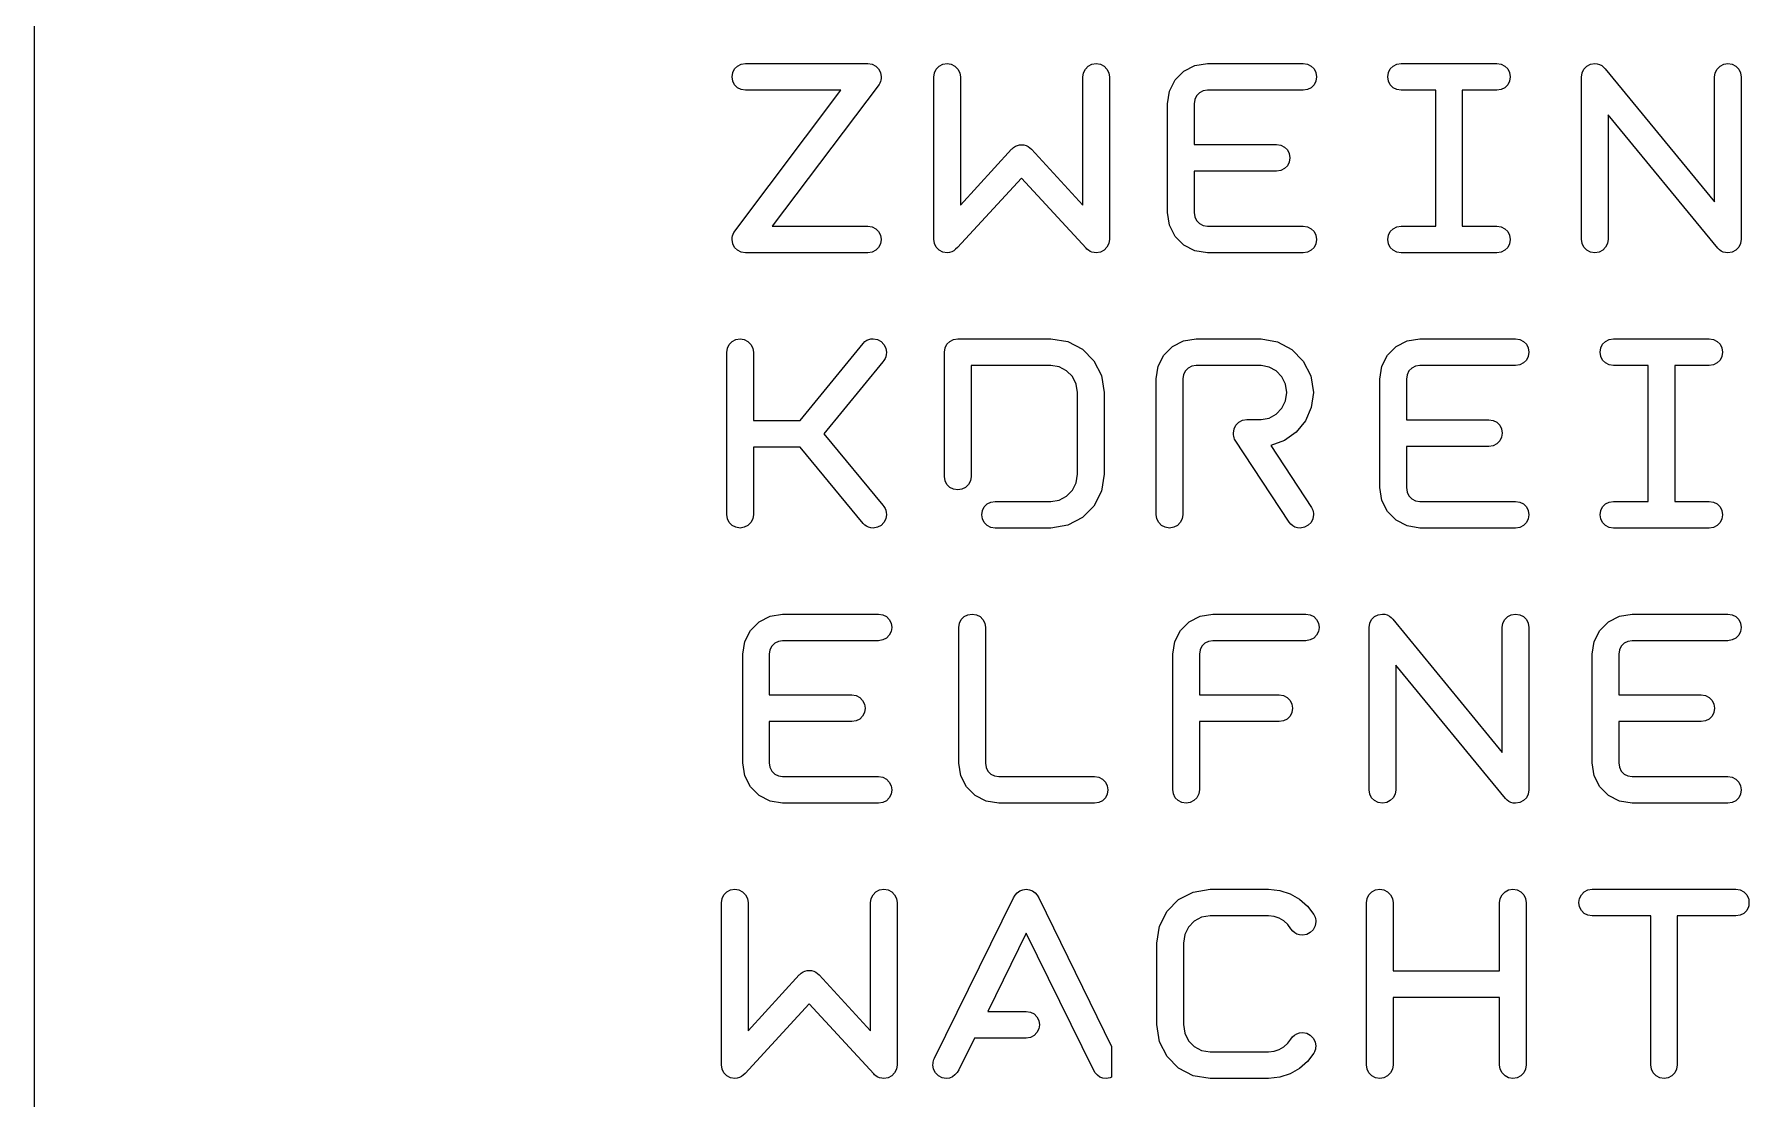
# Model space of a CAD drawing. Header units: metres. Extents: x 0 to 180, y -10 to 180.
# Drawn here: x 0 to 84, y 37.2 to 89.4 of the extents above; entities that cross this region are included whole.
import ezdxf

# ---------------------------------------------------------------- set-up
doc = ezdxf.new("R2010")
doc.units = ezdxf.units.M

msp = doc.modelspace()

# ---------------------------------------------------------------- linework, layer by layer
for p, q in [((0, 165), (0, 15)), ((34.2055, 87.3442), (34.2382, 87.5523)), ((34.2382, 87.5523), (34.3299, 87.7318)), ((34.3299, 87.7318), (34.4705, 87.8725)), ((34.4705, 87.8725), (34.65, 87.9644)), ((34.65, 87.9644), (34.8585, 87.9972)), ((34.8585, 87.9972), (40.8644, 87.9972)), ((40.8644, 87.9972), (41.0724, 87.9644)), ((41.0724, 87.9644), (41.2516, 87.8725)), ((41.2516, 87.8725), (41.3921, 87.7318)), ((41.3921, 87.7318), (41.4837, 87.5523)), ((41.4837, 87.5523), (41.5164, 87.3442)), ((44.0934, 87.3332), (44.1262, 87.5452)), ((44.1262, 87.5452), (44.2179, 87.7277)), ((44.2179, 87.7277), (44.3585, 87.8707)), ((44.3585, 87.8707), (44.538, 87.9639)), ((44.538, 87.9639), (44.7464, 87.9972)), ((44.7464, 87.9972), (44.9545, 87.9639)), ((44.9545, 87.9639), (45.134, 87.8707)), ((45.134, 87.8707), (45.2747, 87.7277)), ((45.2747, 87.7277), (45.3666, 87.5452)), ((45.3666, 87.5452), (45.3994, 87.3332)), ((51.4044, 87.3332), (51.4372, 87.5452)), ((51.4372, 87.5452), (51.5289, 87.7277)), ((51.5289, 87.7277), (51.6695, 87.8707)), ((51.6695, 87.8707), (51.849, 87.9639)), ((51.849, 87.9639), (52.0574, 87.9972)), ((52.0574, 87.9972), (52.2655, 87.9639)), ((52.2655, 87.9639), (52.445, 87.8707)), ((52.445, 87.8707), (52.5857, 87.7277)), ((52.5857, 87.7277), (52.6776, 87.5452)), ((52.6776, 87.5452), (52.7104, 87.3332)), ((55.9248, 87.1933), (56.3486, 87.619)), ((56.3486, 87.619), (56.8865, 87.8975)), ((56.8865, 87.8975), (57.5065, 87.9972)), ((57.5065, 87.9972), (62.2064, 87.9972)), ((62.2064, 87.9972), (62.4145, 87.9644)), ((62.4145, 87.9644), (62.594, 87.8725)), ((62.594, 87.8725), (62.7347, 87.7318)), ((62.7347, 87.7318), (62.8266, 87.5523)), ((62.8266, 87.5523), (62.8594, 87.3442)), ((66.3495, 87.3442), (66.3822, 87.5523)), ((66.3822, 87.5523), (66.4739, 87.7318)), ((66.4739, 87.7318), (66.6145, 87.8725)), ((66.6145, 87.8725), (66.794, 87.9644)), ((66.794, 87.9644), (67.0025, 87.9972)), ((67.0025, 87.9972), (71.7024, 87.9972)), ((71.7024, 87.9972), (71.9105, 87.9644)), ((71.9105, 87.9644), (72.09, 87.8725)), ((72.09, 87.8725), (72.2307, 87.7318)), ((72.2307, 87.7318), (72.3226, 87.5523)), ((72.3226, 87.5523), (72.3554, 87.3442)), ((75.8455, 87.3332), (75.8782, 87.5452)), ((75.8782, 87.5452), (75.9699, 87.7277)), ((75.9699, 87.7277), (76.1105, 87.8707)), ((76.1105, 87.8707), (76.29, 87.9639)), ((76.29, 87.9639), (76.4985, 87.9972)), ((76.4985, 87.9972), (76.6204, 87.9849)), ((76.6204, 87.9849), (76.7342, 87.9502)), ((76.7342, 87.9502), (76.8379, 87.8964)), ((76.8379, 87.8964), (76.9297, 87.8266)), ((76.9297, 87.8266), (77.0075, 87.7442)), ((77.0075, 87.7442), (82.3734, 81.2093)), ((82.3734, 87.3332), (82.4062, 87.5452)), ((82.4062, 87.5452), (82.4979, 87.7277)), ((82.4979, 87.7277), (82.6385, 87.8707)), ((82.6385, 87.8707), (82.818, 87.9639)), ((82.818, 87.9639), (83.0264, 87.9972)), ((83.0264, 87.9972), (83.2345, 87.9639)), ((83.2345, 87.9639), (83.414, 87.8707)), ((83.414, 87.8707), (83.5547, 87.7277)), ((83.5547, 87.7277), (83.6466, 87.5452)), ((83.6466, 87.5452), (83.6794, 87.3332)), ((34.2382, 87.1358), (34.2055, 87.3442)), ((34.3299, 86.9563), (34.2382, 87.1358)), ((34.2991, 79.7073), (39.5324, 86.6912)), ((34.4705, 86.8157), (34.3299, 86.9563)), ((34.65, 86.724), (34.4705, 86.8157)), ((34.8585, 86.6912), (34.65, 86.724)), ((39.5324, 86.6912), (34.8585, 86.6912)), ((41.4124, 86.9782), (36.1775, 80.0223)), ((41.4532, 87.0428), (41.4124, 86.9782)), ((41.4827, 87.111), (41.4532, 87.0428)), ((41.5023, 87.1834), (41.4827, 87.111)), ((41.5131, 87.261), (41.5023, 87.1834)), ((41.5164, 87.3442), (41.5131, 87.261)), ((44.0934, 79.3793), (44.0934, 87.3332)), ((45.3994, 87.3332), (45.3994, 81.0503)), ((51.4044, 81.0503), (51.4044, 87.3332)), ((52.7104, 87.3332), (52.7104, 79.3793)), ((55.5475, 86.0252), (55.6471, 86.6516)), ((55.6471, 86.6516), (55.9248, 87.1933)), ((57.298, 86.6578), (57.1185, 86.5642)), ((57.5065, 86.6912), (57.298, 86.6578)), ((62.2064, 86.6912), (57.5065, 86.6912)), ((62.4145, 86.724), (62.2064, 86.6912)), ((62.594, 86.8157), (62.4145, 86.724)), ((62.7347, 86.9563), (62.594, 86.8157)), ((62.8266, 87.1358), (62.7347, 86.9563)), ((62.8594, 87.3442), (62.8266, 87.1358)), ((66.3822, 87.1358), (66.3495, 87.3442)), ((66.4739, 86.9563), (66.3822, 87.1358)), ((66.6145, 86.8157), (66.4739, 86.9563)), ((66.794, 86.724), (66.6145, 86.8157)), ((67.0025, 86.6912), (66.794, 86.724)), ((68.6994, 86.6912), (67.0025, 86.6912)), ((68.6994, 80.0223), (68.6994, 86.6912)), ((71.7024, 86.6912), (70.0054, 86.6912)), ((70.0054, 86.6912), (70.0054, 80.0223)), ((71.9105, 86.724), (71.7024, 86.6912)), ((72.09, 86.8157), (71.9105, 86.724)), ((72.2307, 86.9563), (72.09, 86.8157)), ((72.3226, 87.1358), (72.2307, 86.9563)), ((72.3554, 87.3442), (72.3226, 87.1358)), ((75.8455, 79.3793), (75.8455, 87.3332)), ((82.3734, 81.2093), (82.3734, 87.3332)), ((83.6794, 87.3332), (83.6794, 79.3793)), ((55.5475, 80.6973), (55.5475, 86.0252)), ((56.8862, 86.2377), (56.8535, 86.0252)), ((56.8535, 86.0252), (56.8535, 84.0292)), ((56.9779, 86.4208), (56.8862, 86.2377)), ((57.1185, 86.5642), (56.9779, 86.4208)), ((82.5304, 78.9423), (77.1515, 85.4912)), ((77.1515, 85.4912), (77.1515, 79.3793)), ((45.3994, 81.0503), (47.9054, 83.7942)), ((47.9054, 83.7942), (47.9314, 83.8202)), ((47.9314, 83.8202), (48.0082, 83.887)), ((48.0082, 83.887), (48.0954, 83.9421)), ((48.0954, 83.9421), (48.1914, 83.9837)), ((48.1914, 83.9837), (48.294, 84.0101)), ((48.294, 84.0101), (48.4014, 84.0192)), ((48.4014, 84.0192), (48.5157, 84.0085)), ((48.5157, 84.0085), (48.6224, 83.9781)), ((48.6224, 83.9781), (48.7203, 83.9305)), ((48.7203, 83.9305), (48.8081, 83.8683)), ((48.8081, 83.8683), (48.8844, 83.7942)), ((48.8844, 83.7942), (51.4044, 81.0503)), ((56.8535, 84.0292), (60.9004, 84.0292)), ((60.9004, 84.0292), (61.1089, 83.9964)), ((61.1089, 83.9964), (61.2884, 83.9045)), ((61.2884, 83.9045), (61.429, 83.7638)), ((61.429, 83.7638), (61.5207, 83.5843)), ((61.5207, 83.5843), (61.5534, 83.3762)), ((61.5534, 83.3762), (61.5207, 83.1678)), ((48.4014, 82.3753), (45.2554, 78.9683)), ((51.5614, 78.9423), (48.4014, 82.3753)), ((60.9004, 82.7233), (56.8535, 82.7233)), ((56.8535, 82.7233), (56.8535, 80.6973)), ((61.1089, 82.756), (60.9004, 82.7233)), ((61.2884, 82.8477), (61.1089, 82.756)), ((61.429, 82.9883), (61.2884, 82.8477)), ((61.5207, 83.1678), (61.429, 82.9883)), ((55.6471, 80.0666), (55.5475, 80.6973)), ((56.8535, 80.6973), (56.8862, 80.4819)), ((36.1775, 80.0223), (40.8644, 80.0223)), ((40.8644, 80.0223), (41.0724, 79.9895)), ((41.0724, 79.9895), (41.2516, 79.8978)), ((41.2516, 79.8978), (41.3921, 79.7572)), ((55.9248, 79.5225), (55.6471, 80.0666)), ((56.8862, 80.4819), (56.9779, 80.2964)), ((56.9779, 80.2964), (57.1185, 80.151)), ((57.1185, 80.151), (57.298, 80.0562)), ((57.298, 80.0562), (57.5065, 80.0223)), ((57.5065, 80.0223), (62.2064, 80.0223)), ((62.2064, 80.0223), (62.4145, 79.9895)), ((62.4145, 79.9895), (62.594, 79.8978)), ((62.594, 79.8978), (62.7347, 79.7572)), ((66.4739, 79.7572), (66.6145, 79.8978)), ((66.6145, 79.8978), (66.794, 79.9895)), ((66.794, 79.9895), (67.0025, 80.0223)), ((67.0025, 80.0223), (68.6994, 80.0223)), ((70.0054, 80.0223), (71.7024, 80.0223)), ((71.7024, 80.0223), (71.9105, 79.9895)), ((71.9105, 79.9895), (72.09, 79.8978)), ((72.09, 79.8978), (72.2307, 79.7572)), ((34.2055, 79.3693), (34.2116, 79.4617)), ((34.2382, 79.1613), (34.2055, 79.3693)), ((34.2116, 79.4617), (34.2296, 79.5497)), ((34.2296, 79.5497), (34.259, 79.632)), ((34.3299, 78.9821), (34.2382, 79.1613)), ((34.259, 79.632), (34.2991, 79.7073)), ((41.3921, 79.7572), (41.4837, 79.5777)), ((41.4837, 79.1613), (41.3921, 78.9821)), ((41.4837, 79.5777), (41.5164, 79.3693)), ((41.5164, 79.3693), (41.4837, 79.1613)), ((44.1262, 79.1679), (44.0934, 79.3793)), ((44.2179, 78.986), (44.1262, 79.1679)), ((52.6776, 79.1679), (52.5857, 78.986)), ((52.7104, 79.3793), (52.6776, 79.1679)), ((56.3486, 79.0957), (55.9248, 79.5225)), ((56.8865, 78.817), (56.3486, 79.0957)), ((62.7347, 79.7572), (62.8266, 79.5777)), ((62.8266, 79.1613), (62.7347, 78.9821)), ((62.8266, 79.5777), (62.8594, 79.3693)), ((62.8594, 79.3693), (62.8266, 79.1613)), ((66.3495, 79.3693), (66.3822, 79.5777)), ((66.3822, 79.1613), (66.3495, 79.3693)), ((66.3822, 79.5777), (66.4739, 79.7572)), ((66.4739, 78.9821), (66.3822, 79.1613)), ((72.2307, 79.7572), (72.3226, 79.5777)), ((72.3226, 79.1613), (72.2307, 78.9821)), ((72.3226, 79.5777), (72.3554, 79.3693)), ((72.3554, 79.3693), (72.3226, 79.1613)), ((75.8782, 79.1679), (75.8455, 79.3793)), ((75.9699, 78.986), (75.8782, 79.1679)), ((77.1187, 79.1679), (77.027, 78.986)), ((77.1515, 79.3793), (77.1187, 79.1679)), ((83.6466, 79.1679), (83.5547, 78.986)), ((83.6794, 79.3793), (83.6466, 79.1679)), ((34.4705, 78.8416), (34.3299, 78.9821)), ((34.65, 78.75), (34.4705, 78.8416)), ((34.8585, 78.7173), (34.65, 78.75)), ((40.8644, 78.7173), (34.8585, 78.7173)), ((41.0724, 78.75), (40.8644, 78.7173)), ((41.2516, 78.8416), (41.0724, 78.75)), ((41.3921, 78.9821), (41.2516, 78.8416)), ((44.3585, 78.8434), (44.2179, 78.986)), ((44.538, 78.7505), (44.3585, 78.8434)), ((44.7464, 78.7173), (44.538, 78.7505)), ((44.8658, 78.7294), (44.7464, 78.7173)), ((44.9744, 78.7639), (44.8658, 78.7294)), ((45.0743, 78.8173), (44.9744, 78.7639)), ((45.1673, 78.8865), (45.0743, 78.8173)), ((45.2554, 78.9683), (45.1673, 78.8865)), ((51.6004, 78.9023), (51.5614, 78.9423)), ((51.6753, 78.8373), (51.6004, 78.9023)), ((51.7591, 78.7857), (51.6753, 78.8373)), ((51.8512, 78.7481), (51.7591, 78.7857)), ((51.9509, 78.7251), (51.8512, 78.7481)), ((52.0574, 78.7173), (51.9509, 78.7251)), ((52.2655, 78.7505), (52.0574, 78.7173)), ((52.445, 78.8434), (52.2655, 78.7505)), ((52.5857, 78.986), (52.445, 78.8434)), ((57.5065, 78.7173), (56.8865, 78.817)), ((62.2064, 78.7173), (57.5065, 78.7173)), ((62.4145, 78.75), (62.2064, 78.7173)), ((62.594, 78.8416), (62.4145, 78.75)), ((62.7347, 78.9821), (62.594, 78.8416)), ((66.6145, 78.8416), (66.4739, 78.9821)), ((66.794, 78.75), (66.6145, 78.8416)), ((67.0025, 78.7173), (66.794, 78.75)), ((71.7024, 78.7173), (67.0025, 78.7173)), ((71.9105, 78.75), (71.7024, 78.7173)), ((72.09, 78.8416), (71.9105, 78.75)), ((72.2307, 78.9821), (72.09, 78.8416)), ((76.1105, 78.8434), (75.9699, 78.986)), ((76.29, 78.7505), (76.1105, 78.8434)), ((76.4985, 78.7173), (76.29, 78.7505)), ((76.7069, 78.7505), (76.4985, 78.7173)), ((76.8864, 78.8434), (76.7069, 78.7505)), ((77.027, 78.986), (76.8864, 78.8434)), ((82.6081, 78.8628), (82.5304, 78.9423)), ((82.6991, 78.8), (82.6081, 78.8628)), ((82.8009, 78.7544), (82.6991, 78.8)), ((82.9108, 78.7266), (82.8009, 78.7544)), ((83.0264, 78.7173), (82.9108, 78.7266)), ((83.2345, 78.7505), (83.0264, 78.7173)), ((83.414, 78.8434), (83.2345, 78.7505)), ((83.5547, 78.986), (83.414, 78.8434)), ((33.9445, 73.8292), (33.9772, 74.0423)), ((33.9772, 74.0423), (34.0689, 74.226)), ((34.0689, 74.226), (34.2095, 74.3698)), ((34.2095, 74.3698), (34.389, 74.4637)), ((34.389, 74.4637), (34.5975, 74.4972)), ((34.5975, 74.4972), (34.8055, 74.4637)), ((34.8055, 74.4637), (34.985, 74.3698)), ((34.985, 74.3698), (35.1257, 74.226)), ((35.1257, 74.226), (35.2176, 74.0423)), ((35.2176, 74.0423), (35.2505, 73.8292)), ((37.5475, 70.4902), (40.6294, 74.2692)), ((40.6294, 74.2692), (40.7171, 74.3598)), ((40.7171, 74.3598), (40.8094, 74.4247)), ((40.8094, 74.4247), (40.9074, 74.4671)), ((40.9074, 74.4671), (41.0123, 74.4902)), ((41.0123, 74.4902), (41.1254, 74.4972)), ((41.1254, 74.4972), (41.3334, 74.4637)), ((41.3334, 74.4637), (41.5126, 74.3698)), ((41.5126, 74.3698), (41.6531, 74.226)), ((41.6531, 74.226), (41.7447, 74.0423)), ((41.7447, 74.0423), (41.7774, 73.8292)), ((44.6154, 73.8442), (44.6482, 74.0523)), ((44.6482, 74.0523), (44.7399, 74.2318)), ((44.7399, 74.2318), (44.8805, 74.3725)), ((44.8805, 74.3725), (45.06, 74.4644)), ((45.06, 74.4644), (45.2684, 74.4972)), ((45.2684, 74.4972), (49.8374, 74.4972)), ((49.8374, 74.4972), (50.6609, 74.3632)), ((50.6609, 74.3632), (51.3776, 73.9896)), ((51.3776, 73.9896), (51.9439, 73.419)), ((55.3768, 73.6937), (55.8004, 74.1192)), ((55.8004, 74.1192), (56.338, 74.3975)), ((56.338, 74.3975), (56.9574, 74.4972)), ((56.9574, 74.4972), (60.1434, 74.4972)), ((60.1434, 74.4972), (60.951, 74.3517)), ((60.951, 74.3517), (61.6533, 73.9745)), ((61.6533, 73.9745), (62.2077, 73.4067)), ((66.3348, 73.6933), (66.7586, 74.119)), ((66.7586, 74.119), (67.2965, 74.3975)), ((67.2965, 74.3975), (67.9165, 74.4972)), ((67.9165, 74.4972), (72.6164, 74.4972)), ((72.6164, 74.4972), (72.8245, 74.4644)), ((72.8245, 74.4644), (73.004, 74.3725)), ((73.004, 74.3725), (73.1447, 74.2318)), ((73.1447, 74.2318), (73.2366, 74.0523)), ((73.2366, 74.0523), (73.2694, 73.8442)), ((76.7595, 73.8442), (76.7922, 74.0523)), ((76.7922, 74.0523), (76.8839, 74.2318)), ((76.8839, 74.2318), (77.0245, 74.3725)), ((77.0245, 74.3725), (77.204, 74.4644)), ((77.204, 74.4644), (77.4125, 74.4972)), ((77.4125, 74.4972), (82.1124, 74.4972)), ((82.1124, 74.4972), (82.3205, 74.4644)), ((82.3205, 74.4644), (82.5, 74.3725)), ((82.5, 74.3725), (82.6407, 74.2318)), ((82.6407, 74.2318), (82.7326, 74.0523)), ((82.7326, 74.0523), (82.7654, 73.8442)), ((33.9445, 65.8783), (33.9445, 73.8292)), ((35.2505, 73.8292), (35.2505, 70.4902)), ((41.5954, 73.3612), (38.7094, 69.8372)), ((41.6543, 73.438), (41.5954, 73.3612)), ((41.7044, 73.524), (41.6543, 73.438)), ((41.7433, 73.6183), (41.7044, 73.524)), ((41.7685, 73.7203), (41.7433, 73.6183)), ((41.7774, 73.8292), (41.7685, 73.7203)), ((44.6154, 67.7493), (44.6154, 73.8442)), ((49.8374, 73.1912), (45.9214, 73.1912)), ((45.9214, 73.1912), (45.9214, 67.7493)), ((50.2493, 73.123), (49.8374, 73.1912)), ((50.6078, 72.9331), (50.2493, 73.123)), ((51.9439, 73.419), (52.3157, 72.694)), ((54.9995, 72.5272), (55.0991, 73.1526)), ((55.0991, 73.1526), (55.3768, 73.6937)), ((56.7495, 73.1579), (56.5703, 73.0647)), ((56.9574, 73.1912), (56.7495, 73.1579)), ((60.1434, 73.1912), (56.9574, 73.1912)), ((60.5395, 73.112), (60.1434, 73.1912)), ((62.2077, 73.4067), (62.5717, 72.6889)), ((65.9575, 72.5252), (66.0571, 73.1516)), ((66.0571, 73.1516), (66.3348, 73.6933)), ((67.708, 73.1578), (67.5285, 73.0642)), ((67.9165, 73.1912), (67.708, 73.1578)), ((72.6164, 73.1912), (67.9165, 73.1912)), ((72.8245, 73.224), (72.6164, 73.1912)), ((73.004, 73.3157), (72.8245, 73.224)), ((73.1447, 73.4563), (73.004, 73.3157)), ((73.2366, 73.6358), (73.1447, 73.4563)), ((73.2694, 73.8442), (73.2366, 73.6358)), ((76.7922, 73.6358), (76.7595, 73.8442)), ((76.8839, 73.4563), (76.7922, 73.6358)), ((77.0245, 73.3157), (76.8839, 73.4563)), ((77.204, 73.224), (77.0245, 73.3157)), ((77.4125, 73.1912), (77.204, 73.224)), ((79.1095, 73.1912), (77.4125, 73.1912)), ((79.1095, 66.5223), (79.1095, 73.1912)), ((82.1124, 73.1912), (80.4154, 73.1912)), ((80.4154, 73.1912), (80.4154, 66.5223)), ((82.3205, 73.224), (82.1124, 73.1912)), ((82.5, 73.3157), (82.3205, 73.224)), ((82.6407, 73.4563), (82.5, 73.3157)), ((82.7326, 73.6358), (82.6407, 73.4563)), ((82.7654, 73.8442), (82.7326, 73.6358)), ((50.8908, 72.6439), (50.6078, 72.9331)), ((51.0766, 72.2778), (50.8908, 72.6439)), ((52.3157, 72.694), (52.4494, 71.8572)), ((54.9995, 65.8813), (54.9995, 72.5272)), ((56.3382, 72.7392), (56.3055, 72.5272)), ((56.3055, 72.5272), (56.3055, 65.8813)), ((56.4298, 72.9217), (56.3382, 72.7392)), ((56.5703, 73.0647), (56.4298, 72.9217)), ((60.8834, 72.919), (60.5395, 73.112)), ((61.1547, 72.6327), (60.8834, 72.919)), ((61.3326, 72.2737), (61.1547, 72.6327)), ((62.5717, 72.6889), (62.7024, 71.8622)), ((65.9575, 67.1973), (65.9575, 72.5252)), ((67.2962, 72.7377), (67.2635, 72.5252)), ((67.2635, 72.5252), (67.2635, 70.5292)), ((67.3879, 72.9208), (67.2962, 72.7377)), ((67.5285, 73.0642), (67.3879, 72.9208)), ((51.1434, 71.8572), (51.0766, 72.2778)), ((51.1434, 67.8563), (51.1434, 71.8572)), ((52.4494, 71.8572), (52.4494, 67.8563)), ((61.1547, 71.0918), (61.3326, 71.4508)), ((61.3964, 71.8622), (61.3326, 72.2737)), ((61.3326, 71.4508), (61.3964, 71.8622)), ((62.7024, 71.8622), (62.5993, 71.1255)), ((60.1434, 70.5332), (60.5395, 70.6125)), ((60.5395, 70.6125), (60.8834, 70.8055)), ((60.8834, 70.8055), (61.1547, 71.0918)), ((62.5993, 71.1255), (62.3101, 70.4666)), ((35.2505, 70.4902), (37.5475, 70.4902)), ((38.7094, 69.8372), (41.5954, 66.3413)), ((58.7854, 69.8682), (58.8182, 70.0806)), ((58.7887, 69.7902), (58.7854, 69.8682)), ((58.7988, 69.7161), (58.7887, 69.7902)), ((58.8182, 70.0806), (58.9099, 70.2635)), ((58.9099, 70.2635), (59.0505, 70.4066)), ((59.0505, 70.4066), (59.23, 70.4999)), ((59.23, 70.4999), (59.4384, 70.5332)), ((59.4384, 70.5332), (60.1434, 70.5332)), ((61.8648, 69.9156), (61.2935, 69.5025)), ((62.3101, 70.4666), (61.8648, 69.9156)), ((67.2635, 70.5292), (71.3104, 70.5292)), ((71.3104, 70.5292), (71.5189, 70.4964)), ((71.5189, 70.4964), (71.6984, 70.4045)), ((71.6984, 70.4045), (71.839, 70.2638)), ((71.839, 70.2638), (71.9307, 70.0843)), ((71.9307, 70.0843), (71.9634, 69.8762)), ((71.9634, 69.8762), (71.9307, 69.6678)), ((37.5475, 69.1853), (35.2505, 69.1853)), ((35.2505, 69.1853), (35.2505, 65.8783)), ((40.6294, 65.4413), (37.5475, 69.1853)), ((58.8165, 69.6466), (58.7988, 69.7161)), ((58.8425, 69.5821), (58.8165, 69.6466)), ((58.8774, 69.5233), (58.8425, 69.5821)), ((61.5144, 65.4963), (58.8774, 69.5233)), ((61.2935, 69.5025), (60.6264, 69.2573)), ((60.6264, 69.2573), (62.6114, 66.2273)), ((71.3104, 69.2233), (67.2635, 69.2233)), ((67.2635, 69.2233), (67.2635, 67.1973)), ((71.5189, 69.256), (71.3104, 69.2233)), ((71.6984, 69.3477), (71.5189, 69.256)), ((71.839, 69.4883), (71.6984, 69.3477)), ((71.9307, 69.6678), (71.839, 69.4883)), ((44.6482, 67.5367), (44.6154, 67.7493)), ((44.7399, 67.3533), (44.6482, 67.5367)), ((44.8805, 67.2096), (44.7399, 67.3533)), ((45.797, 67.3533), (45.6564, 67.2096)), ((45.8887, 67.5367), (45.797, 67.3533)), ((45.9214, 67.7493), (45.8887, 67.5367)), ((50.8908, 67.0696), (51.0766, 67.4357)), ((51.0766, 67.4357), (51.1434, 67.8563)), ((52.4494, 67.8563), (52.3157, 67.0196)), ((45.06, 67.1158), (44.8805, 67.2096)), ((45.2684, 67.0823), (45.06, 67.1158)), ((45.4769, 67.1158), (45.2684, 67.0823)), ((45.6564, 67.2096), (45.4769, 67.1158)), ((46.5679, 66.2572), (46.7085, 66.3978)), ((46.7085, 66.3978), (46.888, 66.4895)), ((46.888, 66.4895), (47.0965, 66.5223)), ((47.0965, 66.5223), (49.8374, 66.5223)), ((49.8374, 66.5223), (50.2493, 66.5905)), ((50.2493, 66.5905), (50.6078, 66.7804)), ((50.6078, 66.7804), (50.8908, 67.0696)), ((52.3157, 67.0196), (51.9439, 66.2949)), ((66.0571, 66.5666), (65.9575, 67.1973)), ((66.3348, 66.0225), (66.0571, 66.5666)), ((67.2635, 67.1973), (67.2962, 66.9819)), ((67.2962, 66.9819), (67.3879, 66.7964)), ((67.3879, 66.7964), (67.5285, 66.651)), ((67.5285, 66.651), (67.708, 66.5562)), ((67.708, 66.5562), (67.9165, 66.5223)), ((67.9165, 66.5223), (72.6164, 66.5223)), ((72.6164, 66.5223), (72.8245, 66.4895)), ((72.8245, 66.4895), (73.004, 66.3978)), ((73.004, 66.3978), (73.1447, 66.2572)), ((76.8839, 66.2572), (77.0245, 66.3978)), ((77.0245, 66.3978), (77.204, 66.4895)), ((77.204, 66.4895), (77.4125, 66.5223)), ((77.4125, 66.5223), (79.1095, 66.5223)), ((80.4154, 66.5223), (82.1124, 66.5223)), ((82.1124, 66.5223), (82.3205, 66.4895)), ((82.3205, 66.4895), (82.5, 66.3978)), ((82.5, 66.3978), (82.6407, 66.2572)), ((33.9772, 65.6671), (33.9445, 65.8783)), ((34.0689, 65.4853), (33.9772, 65.6671)), ((35.2176, 65.6671), (35.1257, 65.4853)), ((35.2505, 65.8783), (35.2176, 65.6671)), ((41.5954, 66.3413), (41.6543, 66.2652)), ((41.7447, 65.6671), (41.6531, 65.4853)), ((41.6543, 66.2652), (41.7044, 66.1802)), ((41.7044, 66.1802), (41.7433, 66.0869)), ((41.7433, 66.0869), (41.7685, 65.986)), ((41.7774, 65.8783), (41.7447, 65.6671)), ((41.7685, 65.986), (41.7774, 65.8783)), ((46.4435, 65.8693), (46.4762, 66.0777)), ((46.4762, 65.6613), (46.4435, 65.8693)), ((46.4762, 66.0777), (46.5679, 66.2572)), ((46.5679, 65.4821), (46.4762, 65.6613)), ((51.3776, 65.7245), (50.6609, 65.3512)), ((51.9439, 66.2949), (51.3776, 65.7245)), ((55.0322, 65.6694), (54.9995, 65.8813)), ((55.1239, 65.4868), (55.0322, 65.6694)), ((56.2726, 65.6694), (56.1807, 65.4868)), ((56.3055, 65.8813), (56.2726, 65.6694)), ((62.6852, 65.6751), (62.594, 65.4955)), ((62.6114, 66.2273), (62.6505, 66.1586)), ((62.6505, 66.1586), (62.6803, 66.0885)), ((62.6803, 66.0885), (62.7011, 66.0176)), ((62.7174, 65.8753), (62.6852, 65.6751)), ((62.7011, 66.0176), (62.7134, 65.9463)), ((62.7134, 65.9463), (62.7174, 65.8753)), ((66.7586, 65.5957), (66.3348, 66.0225)), ((67.2965, 65.317), (66.7586, 65.5957)), ((73.1447, 66.2572), (73.2366, 66.0777)), ((73.2366, 65.6613), (73.1447, 65.4821)), ((73.2366, 66.0777), (73.2694, 65.8693)), ((73.2694, 65.8693), (73.2366, 65.6613)), ((76.7595, 65.8693), (76.7922, 66.0777)), ((76.7922, 65.6613), (76.7595, 65.8693)), ((76.7922, 66.0777), (76.8839, 66.2572)), ((76.8839, 65.4821), (76.7922, 65.6613)), ((82.6407, 66.2572), (82.7326, 66.0777)), ((82.7326, 65.6613), (82.6407, 65.4821)), ((82.7326, 66.0777), (82.7654, 65.8693)), ((82.7654, 65.8693), (82.7326, 65.6613)), ((34.2095, 65.3431), (34.0689, 65.4853)), ((34.389, 65.2504), (34.2095, 65.3431)), ((34.5975, 65.2173), (34.389, 65.2504)), ((34.8055, 65.2504), (34.5975, 65.2173)), ((34.985, 65.3431), (34.8055, 65.2504)), ((35.1257, 65.4853), (34.985, 65.3431)), ((40.7071, 65.3623), (40.6294, 65.4413)), ((40.7981, 65.2998), (40.7071, 65.3623)), ((40.8999, 65.2543), (40.7981, 65.2998)), ((41.0098, 65.2266), (40.8999, 65.2543)), ((41.1254, 65.2173), (41.0098, 65.2266)), ((41.3334, 65.2504), (41.1254, 65.2173)), ((41.5126, 65.3431), (41.3334, 65.2504)), ((41.6531, 65.4853), (41.5126, 65.3431)), ((46.7085, 65.3416), (46.5679, 65.4821)), ((46.888, 65.25), (46.7085, 65.3416)), ((47.0965, 65.2173), (46.888, 65.25)), ((49.8374, 65.2173), (47.0965, 65.2173)), ((50.6609, 65.3512), (49.8374, 65.2173)), ((55.2645, 65.3439), (55.1239, 65.4868)), ((55.444, 65.2506), (55.2645, 65.3439)), ((55.6525, 65.2173), (55.444, 65.2506)), ((55.8605, 65.2506), (55.6525, 65.2173)), ((56.04, 65.3439), (55.8605, 65.2506)), ((56.1807, 65.4868), (56.04, 65.3439)), ((61.5937, 65.4008), (61.5144, 65.4963)), ((61.6894, 65.3233), (61.5937, 65.4008)), ((61.7989, 65.2656), (61.6894, 65.3233)), ((61.9198, 65.2297), (61.7989, 65.2656)), ((62.0494, 65.2173), (61.9198, 65.2297)), ((62.2679, 65.2528), (62.0494, 65.2173)), ((62.4522, 65.3501), (62.2679, 65.2528)), ((62.594, 65.4955), (62.4522, 65.3501)), ((67.9165, 65.2173), (67.2965, 65.317)), ((72.6164, 65.2173), (67.9165, 65.2173)), ((72.8245, 65.25), (72.6164, 65.2173)), ((73.004, 65.3416), (72.8245, 65.25)), ((73.1447, 65.4821), (73.004, 65.3416)), ((77.0245, 65.3416), (76.8839, 65.4821)), ((77.204, 65.25), (77.0245, 65.3416)), ((77.4125, 65.2173), (77.204, 65.25)), ((82.1124, 65.2173), (77.4125, 65.2173)), ((82.3205, 65.25), (82.1124, 65.2173)), ((82.5, 65.3416), (82.3205, 65.25)), ((82.6407, 65.4821), (82.5, 65.3416)), ((35.1048, 60.1933), (35.5286, 60.619)), ((35.5286, 60.619), (36.0665, 60.8975)), ((36.0665, 60.8975), (36.6865, 60.9972)), ((36.6865, 60.9972), (41.3864, 60.9972)), ((41.3864, 60.9972), (41.5945, 60.9644)), ((41.5945, 60.9644), (41.774, 60.8725)), ((41.774, 60.8725), (41.9147, 60.7318)), ((41.9147, 60.7318), (42.0066, 60.5523)), ((42.0066, 60.5523), (42.0394, 60.3442)), ((45.3204, 60.3322), (45.3532, 60.5443)), ((45.3532, 60.5443), (45.4449, 60.727)), ((45.4449, 60.727), (45.5855, 60.8703)), ((45.5855, 60.8703), (45.765, 60.9638)), ((45.765, 60.9638), (45.9734, 60.9972)), ((45.9734, 60.9972), (46.1819, 60.9638)), ((46.1819, 60.9638), (46.3614, 60.8703)), ((46.3614, 60.8703), (46.502, 60.727)), ((46.502, 60.727), (46.5937, 60.5443)), ((46.5937, 60.5443), (46.6264, 60.3322)), ((56.1865, 60.1933), (56.6099, 60.619)), ((56.6099, 60.619), (57.1476, 60.8975)), ((57.1476, 60.8975), (57.7675, 60.9972)), ((57.7675, 60.9972), (62.3364, 60.9972)), ((62.3364, 60.9972), (62.5449, 60.9644)), ((62.5449, 60.9644), (62.7244, 60.8725)), ((62.7244, 60.8725), (62.865, 60.7318)), ((62.865, 60.7318), (62.9567, 60.5523)), ((62.9567, 60.5523), (62.9894, 60.3442)), ((65.4355, 60.3332), (65.4682, 60.5452)), ((65.4682, 60.5452), (65.5599, 60.7277)), ((65.5599, 60.7277), (65.7005, 60.8707)), ((65.7005, 60.8707), (65.88, 60.9639)), ((65.88, 60.9639), (66.0885, 60.9972)), ((66.0885, 60.9972), (66.2104, 60.9849)), ((66.2104, 60.9849), (66.3242, 60.9502)), ((66.3242, 60.9502), (66.4279, 60.8964)), ((66.4279, 60.8964), (66.5197, 60.8266)), ((66.5197, 60.8266), (66.5975, 60.7442)), ((66.5975, 60.7442), (71.9634, 54.2093)), ((71.9634, 60.3332), (71.9962, 60.5452)), ((71.9962, 60.5452), (72.0879, 60.7277)), ((72.0879, 60.7277), (72.2285, 60.8707)), ((72.2285, 60.8707), (72.408, 60.9639)), ((72.408, 60.9639), (72.6164, 60.9972)), ((72.6164, 60.9972), (72.8245, 60.9639)), ((72.8245, 60.9639), (73.004, 60.8707)), ((73.004, 60.8707), (73.1447, 60.7277)), ((73.1447, 60.7277), (73.2366, 60.5452)), ((73.2366, 60.5452), (73.2694, 60.3332)), ((76.7448, 60.1933), (77.1686, 60.619)), ((77.1686, 60.619), (77.7065, 60.8975)), ((77.7065, 60.8975), (78.3265, 60.9972)), ((78.3265, 60.9972), (83.0264, 60.9972)), ((83.0264, 60.9972), (83.2345, 60.9644)), ((83.2345, 60.9644), (83.414, 60.8725)), ((83.414, 60.8725), (83.5547, 60.7318)), ((83.5547, 60.7318), (83.6466, 60.5523)), ((83.6466, 60.5523), (83.6794, 60.3442)), ((34.8271, 59.6516), (35.1048, 60.1933)), ((36.6865, 59.6912), (36.478, 59.6578)), ((41.3864, 59.6912), (36.6865, 59.6912)), ((41.5945, 59.724), (41.3864, 59.6912)), ((41.774, 59.8157), (41.5945, 59.724)), ((41.9147, 59.9563), (41.774, 59.8157)), ((42.0066, 60.1358), (41.9147, 59.9563)), ((42.0394, 60.3442), (42.0066, 60.1358)), ((45.3204, 53.6873), (45.3204, 60.3322)), ((46.6264, 60.3322), (46.6264, 53.6873)), ((55.909, 59.6516), (56.1865, 60.1933)), ((57.7675, 59.6912), (57.559, 59.6578)), ((62.3364, 59.6912), (57.7675, 59.6912)), ((62.5449, 59.724), (62.3364, 59.6912)), ((62.7244, 59.8157), (62.5449, 59.724)), ((62.865, 59.9563), (62.7244, 59.8157)), ((62.9567, 60.1358), (62.865, 59.9563)), ((62.9894, 60.3442), (62.9567, 60.1358)), ((65.4355, 52.3793), (65.4355, 60.3332)), ((71.9634, 54.2093), (71.9634, 60.3332)), ((73.2694, 60.3332), (73.2694, 52.3793)), ((76.4671, 59.6516), (76.7448, 60.1933)), ((78.3265, 59.6912), (78.118, 59.6578)), ((83.0264, 59.6912), (78.3265, 59.6912)), ((83.2345, 59.724), (83.0264, 59.6912)), ((83.414, 59.8157), (83.2345, 59.724)), ((83.5547, 59.9563), (83.414, 59.8157)), ((83.6466, 60.1358), (83.5547, 59.9563)), ((83.6794, 60.3442), (83.6466, 60.1358)), ((34.7275, 59.0252), (34.8271, 59.6516)), ((34.7275, 53.6973), (34.7275, 59.0252)), ((36.0662, 59.2377), (36.0335, 59.0252)), ((36.0335, 59.0252), (36.0335, 57.0292)), ((36.1579, 59.4208), (36.0662, 59.2377)), ((36.2985, 59.5642), (36.1579, 59.4208)), ((36.478, 59.6578), (36.2985, 59.5642)), ((55.8094, 59.0252), (55.909, 59.6516)), ((55.8094, 52.3843), (55.8094, 59.0252)), ((57.1472, 59.2377), (57.1145, 59.0252)), ((57.1145, 59.0252), (57.1145, 57.0292)), ((57.2389, 59.4208), (57.1472, 59.2377)), ((57.3795, 59.5642), (57.2389, 59.4208)), ((57.559, 59.6578), (57.3795, 59.5642)), ((76.3675, 59.0252), (76.4671, 59.6516)), ((76.3675, 53.6973), (76.3675, 59.0252)), ((77.7062, 59.2377), (77.6735, 59.0252)), ((77.6735, 59.0252), (77.6735, 57.0292)), ((77.7979, 59.4208), (77.7062, 59.2377)), ((77.9385, 59.5642), (77.7979, 59.4208)), ((78.118, 59.6578), (77.9385, 59.5642)), ((72.1204, 51.9423), (66.7415, 58.4912)), ((66.7415, 58.4912), (66.7415, 52.3793)), ((36.0335, 57.0292), (40.0804, 57.0292)), ((40.0804, 57.0292), (40.2889, 56.9964)), ((40.2889, 56.9964), (40.4684, 56.9045)), ((40.4684, 56.9045), (40.609, 56.7638)), ((40.609, 56.7638), (40.7007, 56.5843)), ((40.7007, 56.5843), (40.7334, 56.3762)), ((40.7334, 56.3762), (40.7007, 56.1678)), ((57.1145, 57.0292), (61.0314, 57.0292)), ((61.0314, 57.0292), (61.2395, 56.9964)), ((61.2395, 56.9964), (61.419, 56.9045)), ((61.419, 56.9045), (61.5597, 56.7638)), ((61.5597, 56.7638), (61.6516, 56.5843)), ((61.6516, 56.5843), (61.6844, 56.3762)), ((61.6844, 56.3762), (61.6516, 56.1678)), ((77.6735, 57.0292), (81.7204, 57.0292)), ((81.7204, 57.0292), (81.9289, 56.9964)), ((81.9289, 56.9964), (82.1084, 56.9045)), ((82.1084, 56.9045), (82.249, 56.7638)), ((82.249, 56.7638), (82.3407, 56.5843)), ((82.3407, 56.5843), (82.3734, 56.3762)), ((82.3734, 56.3762), (82.3407, 56.1678)), ((40.0804, 55.7233), (36.0335, 55.7233)), ((36.0335, 55.7233), (36.0335, 53.6973)), ((40.2889, 55.756), (40.0804, 55.7233)), ((40.4684, 55.8477), (40.2889, 55.756)), ((40.609, 55.9883), (40.4684, 55.8477)), ((40.7007, 56.1678), (40.609, 55.9883)), ((61.0314, 55.7233), (57.1145, 55.7233)), ((57.1145, 55.7233), (57.1145, 52.3843)), ((61.2395, 55.756), (61.0314, 55.7233)), ((61.419, 55.8477), (61.2395, 55.756)), ((61.5597, 55.9883), (61.419, 55.8477)), ((61.6516, 56.1678), (61.5597, 55.9883)), ((81.7204, 55.7233), (77.6735, 55.7233)), ((77.6735, 55.7233), (77.6735, 53.6973)), ((81.9289, 55.756), (81.7204, 55.7233)), ((82.1084, 55.8477), (81.9289, 55.756)), ((82.249, 55.9883), (82.1084, 55.8477)), ((82.3407, 56.1678), (82.249, 55.9883)), ((34.8271, 53.0666), (34.7275, 53.6973)), ((35.1048, 52.5225), (34.8271, 53.0666)), ((36.0335, 53.6973), (36.0662, 53.4819)), ((36.0662, 53.4819), (36.1579, 53.2964)), ((36.1579, 53.2964), (36.2985, 53.151)), ((36.2985, 53.151), (36.478, 53.0562)), ((36.478, 53.0562), (36.6865, 53.0223)), ((36.6865, 53.0223), (41.3864, 53.0223)), ((41.3864, 53.0223), (41.5945, 52.9895)), ((41.5945, 52.9895), (41.774, 52.8978)), ((45.4201, 53.0615), (45.3204, 53.6873)), ((45.6978, 52.5203), (45.4201, 53.0615)), ((46.6264, 53.6873), (46.6592, 53.4749)), ((46.6592, 53.4749), (46.7509, 53.292)), ((46.7509, 53.292), (46.8915, 53.1489)), ((46.8915, 53.1489), (47.071, 53.0556)), ((47.071, 53.0556), (47.2794, 53.0223)), ((47.2794, 53.0223), (51.9794, 53.0223)), ((51.9794, 53.0223), (52.1874, 52.9895)), ((52.1874, 52.9895), (52.3666, 52.8978)), ((76.4671, 53.0666), (76.3675, 53.6973)), ((76.7448, 52.5225), (76.4671, 53.0666)), ((77.6735, 53.6973), (77.7062, 53.4819)), ((77.7062, 53.4819), (77.7979, 53.2964)), ((77.7979, 53.2964), (77.9385, 53.151)), ((77.9385, 53.151), (78.118, 53.0562)), ((78.118, 53.0562), (78.3265, 53.0223)), ((78.3265, 53.0223), (83.0264, 53.0223)), ((83.0264, 53.0223), (83.2345, 52.9895)), ((83.2345, 52.9895), (83.414, 52.8978)), ((35.5286, 52.0957), (35.1048, 52.5225)), ((41.774, 52.8978), (41.9147, 52.7572)), ((41.9147, 52.7572), (42.0066, 52.5777)), ((42.0066, 52.1613), (41.9147, 51.9821)), ((42.0066, 52.5777), (42.0394, 52.3693)), ((42.0394, 52.3693), (42.0066, 52.1613)), ((46.1216, 52.095), (45.6978, 52.5203)), ((52.3666, 52.8978), (52.507, 52.7572)), ((52.507, 52.7572), (52.5987, 52.5777)), ((52.5987, 52.1613), (52.507, 51.9821)), ((52.5987, 52.5777), (52.6314, 52.3693)), ((52.6314, 52.3693), (52.5987, 52.1613)), ((55.8422, 52.1713), (55.8094, 52.3843)), ((55.9338, 51.9879), (55.8422, 52.1713)), ((57.0817, 52.1713), (56.99, 51.9879)), ((57.1145, 52.3843), (57.0817, 52.1713)), ((65.4682, 52.1679), (65.4355, 52.3793)), ((65.5599, 51.986), (65.4682, 52.1679)), ((66.7087, 52.1679), (66.617, 51.986)), ((66.7415, 52.3793), (66.7087, 52.1679)), ((73.2366, 52.1679), (73.1447, 51.986)), ((73.2694, 52.3793), (73.2366, 52.1679)), ((77.1686, 52.0957), (76.7448, 52.5225)), ((83.414, 52.8978), (83.5547, 52.7572)), ((83.5547, 52.7572), (83.6466, 52.5777)), ((83.6466, 52.1613), (83.5547, 51.9821)), ((83.6466, 52.5777), (83.6794, 52.3693)), ((83.6794, 52.3693), (83.6466, 52.1613)), ((36.0665, 51.817), (35.5286, 52.0957)), ((36.6865, 51.7173), (36.0665, 51.817)), ((41.3864, 51.7173), (36.6865, 51.7173)), ((41.5945, 51.75), (41.3864, 51.7173)), ((41.774, 51.8416), (41.5945, 51.75)), ((41.9147, 51.9821), (41.774, 51.8416)), ((46.6595, 51.8169), (46.1216, 52.095)), ((47.2794, 51.7173), (46.6595, 51.8169)), ((51.9794, 51.7173), (47.2794, 51.7173)), ((52.1874, 51.75), (51.9794, 51.7173)), ((52.3666, 51.8416), (52.1874, 51.75)), ((52.507, 51.9821), (52.3666, 51.8416)), ((56.0743, 51.8443), (55.9338, 51.9879)), ((56.2535, 51.7507), (56.0743, 51.8443)), ((56.4615, 51.7173), (56.2535, 51.7507)), ((56.6699, 51.7507), (56.4615, 51.7173)), ((56.8494, 51.8443), (56.6699, 51.7507)), ((56.99, 51.9879), (56.8494, 51.8443)), ((65.7005, 51.8434), (65.5599, 51.986)), ((65.88, 51.7505), (65.7005, 51.8434)), ((66.0885, 51.7173), (65.88, 51.7505)), ((66.2969, 51.7505), (66.0885, 51.7173)), ((66.4764, 51.8434), (66.2969, 51.7505)), ((66.617, 51.986), (66.4764, 51.8434)), ((72.1981, 51.8628), (72.1204, 51.9423)), ((72.2891, 51.8), (72.1981, 51.8628)), ((72.3909, 51.7544), (72.2891, 51.8)), ((72.5008, 51.7266), (72.3909, 51.7544)), ((72.6164, 51.7173), (72.5008, 51.7266)), ((72.8245, 51.7505), (72.6164, 51.7173)), ((73.004, 51.8434), (72.8245, 51.7505)), ((73.1447, 51.986), (73.004, 51.8434)), ((77.7065, 51.817), (77.1686, 52.0957)), ((78.3265, 51.7173), (77.7065, 51.817)), ((83.0264, 51.7173), (78.3265, 51.7173)), ((83.2345, 51.75), (83.0264, 51.7173)), ((83.414, 51.8416), (83.2345, 51.75)), ((83.5547, 51.9821), (83.414, 51.8416)), ((33.7162, 47.0452), (33.8079, 47.2277)), ((33.8079, 47.2277), (33.9485, 47.3707)), ((33.9485, 47.3707), (34.128, 47.4639)), ((34.128, 47.4639), (34.3365, 47.4972)), ((34.3365, 47.4972), (34.5445, 47.4639)), ((34.5445, 47.4639), (34.724, 47.3707)), ((34.724, 47.3707), (34.8647, 47.2277)), ((34.8647, 47.2277), (34.9566, 47.0452)), ((41.0272, 47.0452), (41.1189, 47.2277)), ((41.1189, 47.2277), (41.2595, 47.3707)), ((41.2595, 47.3707), (41.439, 47.4639)), ((41.439, 47.4639), (41.6474, 47.4972)), ((41.6474, 47.4972), (41.8555, 47.4639)), ((41.8555, 47.4639), (42.035, 47.3707)), ((42.035, 47.3707), (42.1757, 47.2277)), ((42.1757, 47.2277), (42.2676, 47.0452)), ((44.1324, 39.2083), (48.0105, 47.0712)), ((48.0105, 47.0712), (48.0816, 47.2127)), ((48.0816, 47.2127), (48.1829, 47.3305)), ((48.1829, 47.3305), (48.3099, 47.4202)), ((48.3099, 47.4202), (48.4582, 47.4772)), ((48.4582, 47.4772), (48.6234, 47.4972)), ((48.6234, 47.4972), (48.7837, 47.4772)), ((48.7837, 47.4772), (48.9314, 47.4202)), ((48.9314, 47.4202), (49.0605, 47.3305)), ((49.0605, 47.3305), (49.1646, 47.2127)), ((49.1646, 47.2127), (49.2374, 47.0712)), ((49.2374, 47.0712), (52.815, 39.7911)), ((56.097, 46.9896), (56.8135, 47.3632)), ((56.8135, 47.3632), (57.6364, 47.4972)), ((57.6364, 47.4972), (60.5094, 47.4972)), ((60.5094, 47.4972), (61.0573, 47.4396)), ((61.0573, 47.4396), (61.565, 47.2747)), ((61.565, 47.2747), (62.0206, 47.0145)), ((65.3382, 47.0423), (65.4298, 47.226)), ((65.4298, 47.226), (65.5703, 47.3698)), ((65.5703, 47.3698), (65.7495, 47.4637)), ((65.7495, 47.4637), (65.9575, 47.4972)), ((65.9575, 47.4972), (66.1659, 47.4637)), ((66.1659, 47.4637), (66.3454, 47.3698)), ((66.3454, 47.3698), (66.486, 47.226)), ((66.486, 47.226), (66.5777, 47.0423)), ((71.8653, 47.0423), (71.9572, 47.226)), ((71.9572, 47.226), (72.0979, 47.3698)), ((72.0979, 47.3698), (72.2774, 47.4637)), ((72.2774, 47.4637), (72.4854, 47.4972)), ((72.4854, 47.4972), (72.6939, 47.4637)), ((72.6939, 47.4637), (72.8734, 47.3698)), ((72.8734, 47.3698), (73.014, 47.226)), ((73.014, 47.226), (73.1057, 47.0423)), ((75.7482, 47.0523), (75.8398, 47.2318)), ((75.8398, 47.2318), (75.9803, 47.3725)), ((75.9803, 47.3725), (76.1595, 47.4644)), ((76.1595, 47.4644), (76.3675, 47.4972)), ((76.3675, 47.4972), (83.4174, 47.4972)), ((83.4174, 47.4972), (83.6259, 47.4644)), ((83.6259, 47.4644), (83.8054, 47.3725)), ((83.8054, 47.3725), (83.946, 47.2318)), ((83.946, 47.2318), (84.0377, 47.0523)), ((33.6835, 46.8332), (33.7162, 47.0452)), ((33.6835, 38.8793), (33.6835, 46.8332)), ((34.9566, 47.0452), (34.9895, 46.8332)), ((34.9895, 46.8332), (34.9895, 40.5503)), ((40.9944, 46.8332), (41.0272, 47.0452)), ((40.9944, 40.5503), (40.9944, 46.8332)), ((42.2676, 47.0452), (42.3004, 46.8332)), ((42.3004, 46.8332), (42.3004, 38.8793)), ((55.1591, 45.694), (55.531, 46.419)), ((55.531, 46.419), (56.097, 46.9896)), ((62.0206, 47.0145), (62.4124, 46.671)), ((62.4124, 46.671), (62.7284, 46.2562)), ((62.7284, 46.2562), (62.7629, 46.1916)), ((65.3055, 46.8292), (65.3382, 47.0423)), ((65.3055, 38.8783), (65.3055, 46.8292)), ((66.5777, 47.0423), (66.6105, 46.8292)), ((66.6105, 46.8292), (66.6105, 43.4902)), ((71.8324, 46.8292), (71.8653, 47.0423)), ((71.8324, 43.4902), (71.8324, 46.8292)), ((73.1057, 47.0423), (73.1384, 46.8292)), ((73.1384, 46.8292), (73.1384, 38.8783)), ((75.7155, 46.8442), (75.7482, 47.0523)), ((75.7482, 46.6358), (75.7155, 46.8442)), ((75.8398, 46.4563), (75.7482, 46.6358)), ((75.9803, 46.3157), (75.8398, 46.4563)), ((76.1595, 46.224), (75.9803, 46.3157)), ((83.8054, 46.3157), (83.6259, 46.224)), ((83.946, 46.4563), (83.8054, 46.3157)), ((84.0377, 46.6358), (83.946, 46.4563)), ((84.0377, 47.0523), (84.045, 47.0057)), ((84.045, 46.6825), (84.0377, 46.6358)), ((84.045, 47.0057), (84.045, 46.6825)), ((55.0255, 44.8572), (55.1591, 45.694)), ((56.584, 45.6439), (56.3982, 45.2778)), ((56.8669, 45.9331), (56.584, 45.6439)), ((57.225, 46.123), (56.8669, 45.9331)), ((57.6364, 46.1912), (57.225, 46.123)), ((60.5094, 46.1912), (57.6364, 46.1912)), ((60.7764, 46.1619), (60.5094, 46.1912)), ((61.025, 46.0782), (60.7764, 46.1619)), ((61.2497, 45.9465), (61.025, 46.0782)), ((61.4451, 45.7731), (61.2497, 45.9465)), ((61.6054, 45.5642), (61.4451, 45.7731)), ((61.6904, 45.4438), (61.6054, 45.5642)), ((61.7884, 45.3535), (61.6904, 45.4438)), ((62.6951, 45.5149), (62.5546, 45.3713)), ((62.7867, 45.6983), (62.6951, 45.5149)), ((62.7629, 46.1916), (62.7885, 46.124)), ((62.8194, 45.9112), (62.7867, 45.6983)), ((62.7885, 46.124), (62.8061, 46.0543)), ((62.8061, 46.0543), (62.8162, 45.9831)), ((62.8162, 45.9831), (62.8194, 45.9112)), ((76.3675, 46.1912), (76.1595, 46.224)), ((79.2405, 46.1912), (76.3675, 46.1912)), ((79.2405, 38.8813), (79.2405, 46.1912)), ((83.4174, 46.1912), (80.5454, 46.1912)), ((80.5454, 46.1912), (80.5454, 38.8813)), ((83.6259, 46.224), (83.4174, 46.1912)), ((48.6234, 45.3402), (46.7434, 41.5063)), ((51.9264, 38.6403), (48.6234, 45.3402)), ((55.0255, 40.8563), (55.0255, 44.8572)), ((56.3982, 45.2778), (56.3315, 44.8572)), ((56.3315, 44.8572), (56.3315, 40.8563)), ((61.9002, 45.2915), (61.7884, 45.3535)), ((62.0263, 45.2557), (61.9002, 45.2915)), ((62.1674, 45.2442), (62.0263, 45.2557)), ((62.3754, 45.2777), (62.1674, 45.2442)), ((62.5546, 45.3713), (62.3754, 45.2777)), ((34.9895, 40.5503), (37.4955, 43.2942)), ((37.4955, 43.2942), (37.5215, 43.3202)), ((37.5215, 43.3202), (37.5982, 43.387)), ((37.5982, 43.387), (37.6855, 43.4421)), ((37.6855, 43.4421), (37.7814, 43.4837)), ((37.7814, 43.4837), (37.884, 43.5101)), ((37.884, 43.5101), (37.9914, 43.5192)), ((37.9914, 43.5192), (38.1057, 43.5085)), ((38.1057, 43.5085), (38.2124, 43.4781)), ((38.2124, 43.4781), (38.3103, 43.4305)), ((38.3103, 43.4305), (38.3981, 43.3683)), ((38.3981, 43.3683), (38.4744, 43.2942)), ((38.4744, 43.2942), (40.9944, 40.5503)), ((66.6105, 43.4902), (71.8324, 43.4902)), ((71.8324, 42.1853), (66.6105, 42.1853)), ((66.6105, 42.1853), (66.6105, 38.8783)), ((71.8324, 38.8783), (71.8324, 42.1853)), ((37.9914, 41.8753), (34.8455, 38.4683)), ((41.1514, 38.4423), (37.9914, 41.8753)), ((46.7434, 41.5063), (48.6234, 41.5063)), ((48.6234, 41.5063), (48.8319, 41.4735)), ((48.8319, 41.4735), (49.0114, 41.3818)), ((49.0114, 41.3818), (49.152, 41.2412)), ((49.152, 41.2412), (49.2437, 41.0617)), ((49.152, 40.4661), (49.0114, 40.3256)), ((49.2437, 40.6453), (49.152, 40.4661)), ((49.2437, 41.0617), (49.2764, 40.8533)), ((49.2764, 40.8533), (49.2437, 40.6453)), ((55.1591, 40.0196), (55.0255, 40.8563)), ((56.3315, 40.8563), (56.3982, 40.4357)), ((56.3982, 40.4357), (56.584, 40.0696)), ((61.6804, 40.2543), (61.7772, 40.3427)), ((61.7772, 40.3427), (61.8927, 40.4105)), ((61.8927, 40.4105), (62.0238, 40.4539)), ((62.0238, 40.4539), (62.1674, 40.4693)), ((62.1674, 40.4693), (62.3754, 40.4358)), ((62.3754, 40.4358), (62.5546, 40.3422)), ((62.5546, 40.3422), (62.6951, 40.1986)), ((46.0904, 40.2013), (45.3204, 38.6403)), ((48.6234, 40.2013), (46.0904, 40.2013)), ((48.8319, 40.234), (48.6234, 40.2013)), ((49.0114, 40.3256), (48.8319, 40.234)), ((52.815, 39.7911), (52.815, 38.2845)), ((55.531, 39.2949), (55.1591, 40.0196)), ((56.584, 40.0696), (56.8669, 39.7804)), ((56.8669, 39.7804), (57.225, 39.5905)), ((57.225, 39.5905), (57.6364, 39.5223)), ((57.6364, 39.5223), (60.5094, 39.5223)), ((60.5094, 39.5223), (60.7764, 39.5516)), ((60.7764, 39.5516), (61.025, 39.6353)), ((61.025, 39.6353), (61.2497, 39.767)), ((61.2497, 39.767), (61.4451, 39.9404)), ((61.4451, 39.9404), (61.6054, 40.1493)), ((61.6054, 40.1493), (61.6804, 40.2543)), ((62.6951, 40.1986), (62.7867, 40.0152)), ((62.7579, 39.5157), (62.7284, 39.4573)), ((62.7829, 39.5801), (62.7579, 39.5157)), ((62.8024, 39.6499), (62.7829, 39.5801)), ((62.7867, 40.0152), (62.8194, 39.8023)), ((62.815, 39.7241), (62.8024, 39.6499)), ((62.8194, 39.8023), (62.815, 39.7241)), ((33.7162, 38.6679), (33.6835, 38.8793)), ((33.8079, 38.486), (33.7162, 38.6679)), ((42.2676, 38.6679), (42.1757, 38.486)), ((42.3004, 38.8793), (42.2676, 38.6679)), ((44.0544, 38.8783), (44.0576, 38.9482)), ((44.0872, 38.6671), (44.0544, 38.8783)), ((44.0576, 38.9482), (44.0669, 39.0156)), ((44.0669, 39.0156), (44.0825, 39.081)), ((44.0825, 39.081), (44.1044, 39.145)), ((44.1789, 38.4853), (44.0872, 38.6671)), ((44.1044, 39.145), (44.1324, 39.2083)), ((56.097, 38.7245), (55.531, 39.2949)), ((56.8135, 38.3512), (56.097, 38.7245)), ((62.0206, 38.6994), (61.565, 38.4395)), ((62.4124, 39.0426), (62.0206, 38.6994)), ((62.7284, 39.4573), (62.4124, 39.0426)), ((65.3382, 38.6671), (65.3055, 38.8783)), ((65.4298, 38.4853), (65.3382, 38.6671)), ((66.5777, 38.6671), (66.486, 38.4853)), ((66.6105, 38.8783), (66.5777, 38.6671)), ((71.8653, 38.6671), (71.8324, 38.8783)), ((71.9572, 38.4853), (71.8653, 38.6671)), ((73.1057, 38.6671), (73.014, 38.4853)), ((73.1384, 38.8783), (73.1057, 38.6671)), ((79.2732, 38.6694), (79.2405, 38.8813)), ((79.3648, 38.4868), (79.2732, 38.6694)), ((80.5127, 38.6694), (80.421, 38.4868)), ((80.5454, 38.8813), (80.5127, 38.6694)), ((33.9485, 38.3434), (33.8079, 38.486)), ((34.128, 38.2505), (33.9485, 38.3434)), ((34.3365, 38.2173), (34.128, 38.2505)), ((34.4558, 38.2294), (34.3365, 38.2173)), ((34.5644, 38.2639), (34.4558, 38.2294)), ((34.6643, 38.3173), (34.5644, 38.2639)), ((34.7573, 38.3865), (34.6643, 38.3173)), ((34.8455, 38.4683), (34.7573, 38.3865)), ((41.1904, 38.4023), (41.1514, 38.4423)), ((41.2653, 38.3373), (41.1904, 38.4023)), ((41.3492, 38.2857), (41.2653, 38.3373)), ((41.4412, 38.2481), (41.3492, 38.2857)), ((41.5409, 38.2251), (41.4412, 38.2481)), ((41.6474, 38.2173), (41.5409, 38.2251)), ((41.8555, 38.2505), (41.6474, 38.2173)), ((42.035, 38.3434), (41.8555, 38.2505)), ((42.1757, 38.486), (42.035, 38.3434)), ((44.3195, 38.3431), (44.1789, 38.4853)), ((44.499, 38.2504), (44.3195, 38.3431)), ((44.7074, 38.2173), (44.499, 38.2504)), ((44.8652, 38.2384), (44.7074, 38.2173)), ((45.0079, 38.2976), (44.8652, 38.2384)), ((45.133, 38.3885), (45.0079, 38.2976)), ((45.2381, 38.5049), (45.133, 38.3885)), ((45.3204, 38.6403), (45.2381, 38.5049)), ((52.013, 38.4895), (51.9264, 38.6403)), ((52.1165, 38.3713), (52.013, 38.4895)), ((52.2381, 38.2861), (52.1165, 38.3713)), ((52.3789, 38.2346), (52.2381, 38.2861)), ((52.5404, 38.2173), (52.3789, 38.2346)), ((52.7489, 38.2504), (52.5404, 38.2173)), ((52.815, 38.2845), (52.7489, 38.2504)), ((57.6364, 38.2173), (56.8135, 38.3512)), ((60.5094, 38.2173), (57.6364, 38.2173)), ((61.0573, 38.2748), (60.5094, 38.2173)), ((61.565, 38.4395), (61.0573, 38.2748)), ((65.5703, 38.3431), (65.4298, 38.4853)), ((65.7495, 38.2504), (65.5703, 38.3431)), ((65.9575, 38.2173), (65.7495, 38.2504)), ((66.1659, 38.2504), (65.9575, 38.2173)), ((66.3454, 38.3431), (66.1659, 38.2504)), ((66.486, 38.4853), (66.3454, 38.3431)), ((72.0979, 38.3431), (71.9572, 38.4853)), ((72.2774, 38.2504), (72.0979, 38.3431)), ((72.4854, 38.2173), (72.2774, 38.2504)), ((72.6939, 38.2504), (72.4854, 38.2173)), ((72.8734, 38.3431), (72.6939, 38.2504)), ((73.014, 38.4853), (72.8734, 38.3431)), ((79.5053, 38.3439), (79.3648, 38.4868)), ((79.6845, 38.2506), (79.5053, 38.3439)), ((79.8924, 38.2173), (79.6845, 38.2506)), ((80.1009, 38.2506), (79.8924, 38.2173)), ((80.2804, 38.3439), (80.1009, 38.2506)), ((80.421, 38.4868), (80.2804, 38.3439))]:
    msp.add_line(p, q)

doc.saveas('drawing.dxf')
